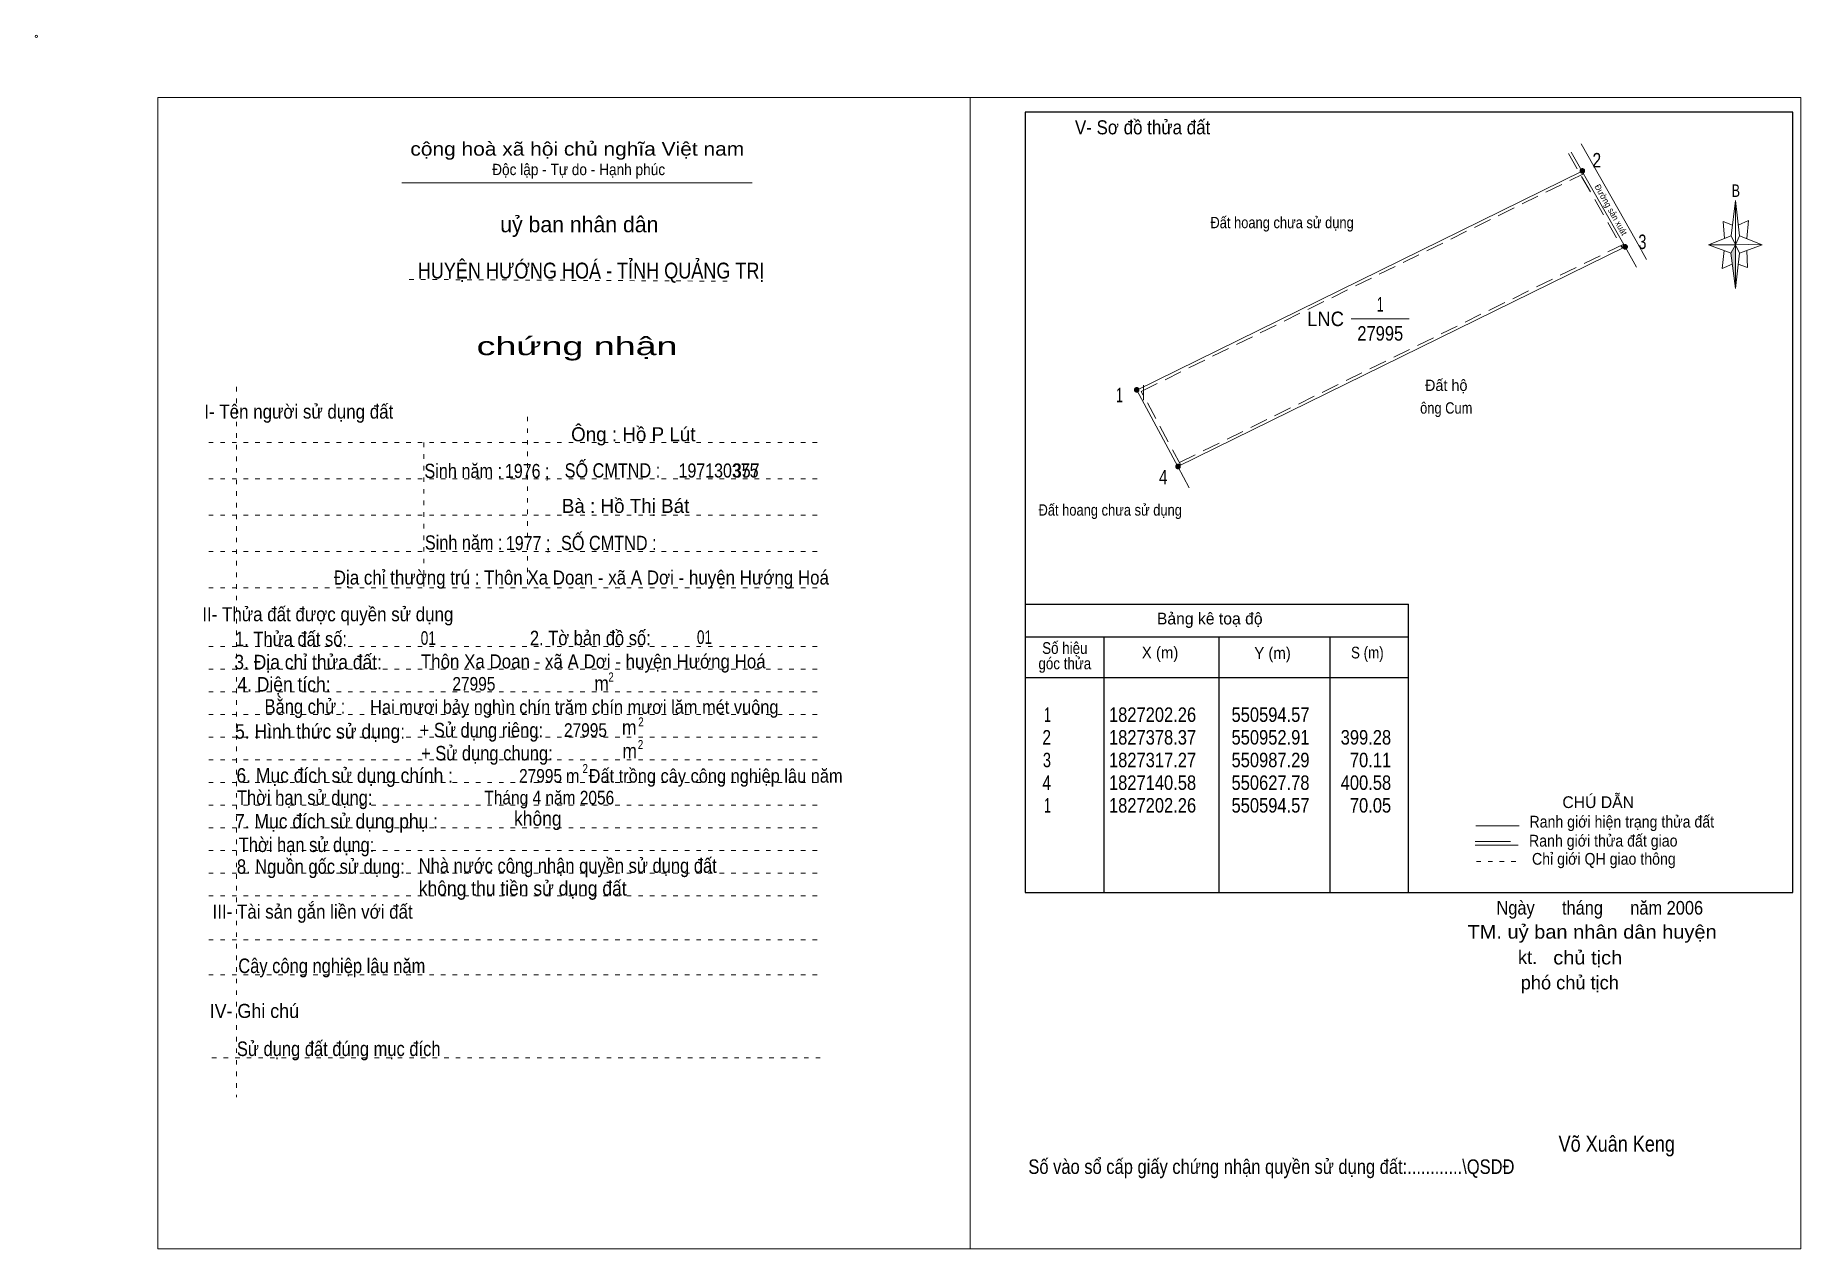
# Model space of a CAD drawing. Header units: centimetres. Extents: x -1.6 to 37.4, y -1.3 to 25.5.
import ezdxf
from ezdxf.enums import TextEntityAlignment as Align

# ---------------------------------------------------------------- set-up
doc = ezdxf.new("R2010")
doc.units = ezdxf.units.CM
doc.header["$LTSCALE"] = 0.13
for name, pattern in [('DOTTED', [1.5, 0.3, -1.2]), ('LONG_DASHED', [7.5, 6, -1.5]), ('MEDIUM_DASHED', [4.5, 3, -1.5])]:
    doc.linetypes.add(name, pattern=pattern)
for name, color, linetype, lineweight in [('1', 7, 'DOTTED', 13), ('10', 7, 'Continuous', 13), ('2', 7, 'Continuous', 25), ('3', 7, 'Continuous', 13), ('30', 7, 'Continuous', 13), ('32', 7, 'LONG_DASHED', 13), ('33', 7, 'Continuous', 13), ('35', 7, 'Continuous', 13), ('63', 7, 'Continuous', 13)]:
    doc.layers.add(name, color=color, linetype=linetype, lineweight=lineweight)
doc.layers.add('4', color=7, linetype='Continuous')

msp = doc.modelspace()

# ---------------------------------------------------------------- hatches: boundary and pattern name
at = {"layer": '30'}
msp.add_hatch(color=256, dxfattribs=at).paths.add_polyline_path([(35.91, 20.87), (35.91, 19.91), (35.81, 20.69)])
at = {"layer": '32'}
for points in [[(32.5865, 22.5041, 1), (32.4865, 22.5041, 1)], [(33.5293, 20.8286, 1), (33.4293, 20.8286, 1)], [(22.7598, 17.6747, 1), (22.6598, 17.6747, 1)], [(23.6705, 15.9832, 1), (23.5705, 15.9832, 1)]]:
    msp.add_hatch(color=256, dxfattribs=at).paths.add_polyline_path(points)

# ---------------------------------------------------------------- linework, layer by layer
at = {"layer": '1', "linetype": 'Continuous'}
msp.add_line((6.51, 22.24), (14.23, 22.24), dxfattribs=at)
at = {"layer": '1'}
for p, q in [((6.67, 20.11), (13.82, 20.07)), ((2.86, 17.74), (2.86, 2.07)), ((9.28, 17.08), (9.28, 13.31)), ((2.25, 16.51), (15.75, 16.51)), ((6.99, 16.51), (6.99, 13.31)), ((2.25, 15.71), (15.75, 15.71)), ((2.25, 14.91), (15.75, 14.91)), ((2.25, 14.11), (15.75, 14.11)), ((2.25, 13.31), (15.75, 13.31)), ((2.25, 12.01), (15.75, 12.01)), ((2.25, 11.51), (15.75, 11.51)), ((2.25, 11.01), (15.75, 11.01)), ((2.25, 10.51), (15.75, 10.51)), ((2.25, 10.01), (15.75, 10.01)), ((2.25, 9.51), (15.75, 9.51)), ((2.25, 9.01), (15.75, 9.01)), ((2.25, 8.51), (15.75, 8.51)), ((2.25, 8.01), (15.75, 8.01)), ((2.25, 7.51), (15.75, 7.51)), ((2.25, 7.01), (15.75, 7.01)), ((2.25, 6.51), (15.75, 6.51)), ((2.25, 5.54), (15.75, 5.54)), ((2.25, 4.77), (15.75, 4.77)), ((2.32, 2.94), (15.82, 2.94))]:
    msp.add_line(p, q, dxfattribs=at)
at = {"layer": '10', "linetype": 'MEDIUM_DASHED'}
for p, q in [((32.23, 22.89), (33.42, 20.8)), ((33.45, 20.89), (23.59, 16.04))]:
    msp.add_line(p, q, dxfattribs=at)
at = {"layer": '10'}
for p, q in [((33.73, 20.38), (33.48, 20.83)), ((23.62, 15.98), (23.87, 15.51))]:
    msp.add_line(p, q, dxfattribs=at)
for points in [[(33.95, 20.55), (33.72, 20.96), (32.51, 23.1)], [(32.29, 22.92), (33.48, 20.83), (23.62, 15.98)], [(23.62, 15.98), (22.71, 17.67), (32.53, 22.5)]]:
    msp.add_lwpolyline(points, dxfattribs=at)
at = {"layer": '10', "linetype": 'MEDIUM_DASHED'}
msp.add_lwpolyline([(23.68, 16.01), (22.81, 17.64), (32.56, 22.44)], dxfattribs=at)
at = {"layer": '10'}
msp.add_circle((-1.55, 25.47), 0.025, dxfattribs=at)
at = {"layer": '2'}
for p, q in [((20.25, 12.95), (28.7, 12.95)), ((28.7, 6.59), (28.7, 12.95)), ((20.25, 12.23), (28.7, 12.23)), ((21.99, 6.59), (21.99, 12.23)), ((24.53, 10.89), (24.53, 12.23)), ((26.97, 12.23), (26.97, 6.59)), ((20.25, 11.33), (28.7, 11.33))]:
    msp.add_line(p, q, dxfattribs=at)
msp.add_lwpolyline([(37.18, 23.8), (20.25, 23.8), (20.25, 6.59), (37.18, 6.59)], close=True, dxfattribs=at)
msp.add_lwpolyline([(24.53, 6.59), (24.53, 10.39), (24.53, 10.89)], dxfattribs=at)
at = {"layer": '3'}
msp.add_line((19.04, 24.12), (19.04, -1.27), dxfattribs=at)
for points in [[(19.04, 24.12), (1.13, 24.12), (1.13, -1.27), (19.04, -1.27)], [(19.04, -1.27), (37.35, -1.27), (37.35, 24.12), (19.04, 24.12)]]:
    msp.add_lwpolyline(points, dxfattribs=at)
at = {"layer": '30'}
for p, q in [((35.82, 21.07), (35.91, 21.85)), ((36, 21.07), (36.5, 20.87)), ((35.82, 20.69), (35.32, 20.87)), ((36, 20.69), (35.91, 19.91)), ((36.16, 20.75), (36.18, 20.37)), ((36.18, 20.37), (35.97, 20.45))]:
    msp.add_line(p, q, dxfattribs=at)
for points in [[(35.91, 21.85), (36, 21.07), (35.91, 20.87)], [(35.91, 20.87), (35.32, 20.87), (35.82, 21.07), (36, 20.69), (36.5, 20.87), (35.91, 20.89)], [(35.91, 20.87), (35.91, 19.91), (35.81, 20.69)]]:
    msp.add_lwpolyline(points, close=True, dxfattribs=at)
for points in [[(35.97, 21.31), (36.2, 21.41), (36.16, 21.01)], [(35.91, 20.87), (35.82, 21.07), (35.32, 20.87)], [(35.85, 21.31), (35.64, 21.39), (35.67, 21.01)], [(35.66, 20.75), (35.62, 20.35), (35.84, 20.45)], [(35.91, 20.87), (36, 20.69), (36.5, 20.87)]]:
    msp.add_lwpolyline(points, dxfattribs=at)
at = {"layer": '32'}
for centre in [(32.5365, 22.5041), (33.4793, 20.8286), (22.7098, 17.6747), (23.6205, 15.9832)]:
    msp.add_circle(centre, 0.05, dxfattribs=at)
at = {"layer": '33'}
msp.add_line((27.44, 19.24), (28.72, 19.24), dxfattribs=at)
at = {"layer": '35'}
for p, q in [((30.19, 8.06), (31.14, 8.06)), ((30.17, 7.63), (31.12, 7.63))]:
    msp.add_line(p, q, dxfattribs=at)
at = {"layer": '35', "linetype": 'LONG_DASHED'}
msp.add_line((30.17, 7.71), (31.12, 7.71), dxfattribs=at)
at = {"layer": '35', "linetype": 'DOTTED'}
msp.add_line((30.2, 7.27), (31.19, 7.27), dxfattribs=at)
at = {"layer": '63'}
msp.add_line((22.86, 17.45), (22.86, 17.78), dxfattribs=at)

# ---------------------------------------------------------------- texts
at = {"layer": '1'}
for s, height, width, p in [('V- Sơ đồ thửa đất', 0.31, 0.9, (22.84, 23.31)), ('cộng hoà xã hội chủ nghĩa Việt nam', 0.3, 1.15, (10.375, 22.84)), ('Độc lập - Tự do - Hạnh phúc', 0.25, 0.9, (10.405, 22.41)), ('chứng nhận', 0.4, 1.55, (10.37, 18.44)), ('I- Tên người sử dụng đất', 0.31, 0.9, (4.235, 17.04)), ('II- Thửa đất được quyền sử dụng', 0.31, 0.9, (4.875, 12.57)), ('III- Tài sản gắn liền với đất', 0.31, 0.9, (4.54, 6.01)), ('IV- Ghi chú', 0.31, 0.95, (3.255, 3.82))]:
    msp.add_text(s, height=height, dxfattribs=dict(at, width=width)).set_placement(p, align=Align.CENTER)
msp.add_text('uỷ ban nhân dân', height=0.35, dxfattribs=at).set_placement((10.42, 21.15), align=Align.CENTER)
at = {"layer": '10', "width": 0.95}
msp.add_text('Đường sản xuát', height=0.1371, rotation=299.366, dxfattribs=at).set_placement((33.1062, 21.6136), align=Align.CENTER)
at = {"layer": '10'}
for s, height, width, p in [('Đất hoang chưa sử dụng ', 0.25, 0.85, (25.955, 21.24)), ('Đất hộ', 0.25, 0.95, (29.535, 17.65)), ('ông Cum', 0.25, 0.85, (29.535, 17.15)), ('Sinh năm :', 0.3149, 0.85, (7.86, 15.73)), ('1976 ;', 0.31, 0.85, (9.27, 15.73)), ('SỐ CMTND :', 0.3149, 0.85, (11.15, 15.74)), ('197130375', 0.31, 0.85, (13.49, 15.74)), ('Đất hoang chưa sử dụng ', 0.25, 0.85, (22.165, 14.9)), ('Sinh năm :', 0.3149, 0.85, (7.87, 14.15)), ('1977 ;', 0.31, 0.85, (9.29, 14.14)), ('SỐ CMTND :', 0.3149, 0.85, (11.07, 14.14)), ('Địa chỉ thường trú : Thôn Xa Doan - xã A Dơi - huyện Hướng Hoá', 0.31, 0.9, (10.465, 13.38)), ('01', 0.3, 0.75, (7.09, 12.05)), ('01', 0.3, 0.75, (13.18, 12.07)), (' Thôn Xa Doan - xã A Dơi - huyện Hướng Hoá', 0.31, 0.9, (10.675, 11.53)), ('27995', 0.3, 0.85, (8.095, 11.04)), ('Hai mươi bảy nghìn chín trăm chín mươi lăm mét vuông ', 0.3, 0.9, (10.36, 10.53)), ('27995', 0.3, 0.85, (10.555, 10.02)), ('m  Đất trồng cây công nghiệp lâu năm ', 0.3, 0.9, (13.225, 9.01)), ('27995', 0.3, 0.85, (9.565, 9.01)), ('Tháng 4 năm 2056 ', 0.3, 0.85, (9.805, 8.53)), ('Ngày      tháng      năm 2006', 0.3, 0.9, (32.92, 6.1)), ('TM. uỷ ban nhân dân huyện', 0.3, 1.1, (32.75, 5.57)), ('chủ tịch', 0.3, 1.1, (32.655, 5)), ('Võ Xuân Keng ', 0.35, 0.85, (33.35, 0.87))]:
    msp.add_text(s, height=height, dxfattribs=dict(at, width=width)).set_placement(p, align=Align.CENTER)
for s, height, p in [('Ông : Hồ P Lút', 0.31, (11.61, 16.54)), ('Bà : Hồ Thị Bát', 0.31, (11.44, 14.96)), ('kt.  ', 0.3, (31.44, 5.01)), ('phó chủ tịch ', 0.3, (32.315, 4.45))]:
    msp.add_text(s, height=height, dxfattribs=at).set_placement(p, align=Align.CENTER)
at = {"layer": '2'}
for s, height, width, p in [('HUYỆN HƯỚNG HOÁ - TỈNH QUẢNG TRỊ', 0.35, 0.85, (10.68, 20.13)), ('Số hiệu', 0.2591, 0.85, (21.125, 11.85)), ('3. Địa chỉ thửa đất:', 0.32, 0.9, (4.44, 11.51)), ('góc thửa', 0.2591, 0.85, (21.125, 11.51)), ('X (m)', 0.2591, 0.95, (23.225, 11.75)), ('Y (m)', 0.2591, 0.95, (25.705, 11.74)), ('S (m)', 0.2591, 0.85, (27.795, 11.75)), ('Số vào sổ cấp giấy chứng nhận quyền sử dụng đất:............\\QSDĐ', 0.32, 0.85, (25.68, 0.38))]:
    msp.add_text(s, height=height, dxfattribs=dict(at, width=width)).set_placement(p, align=Align.CENTER)
msp.add_text('Bảng kê toạ độ', height=0.2591, dxfattribs=at).set_placement((24.32, 12.5), align=Align.CENTER)
for s, height, width, p in [('1. Thửa đất số:', 0.32, 0.85, (2.83, 12.02)), ('2. Tờ bản đồ số:', 0.32, 0.85, (9.33, 12.04)), ('4. Diện tích:', 0.32, 0.9, (2.88, 11.02)), ('m', 0.32, 0.9, (10.75, 11.04)), ('2', 0.2, 0.8, (11.06, 11.24)), ('Bằng chử :', 0.32, 0.85, (3.48, 10.53)), ('5. Hình thức sử dụng:', 0.32, 0.9, (2.83, 9.98)), ('+ Sử dụng riêng:', 0.32, 0.85, (6.9, 10.01)), ('m', 0.32, 0.9, (11.36, 10.07)), ('2', 0.2, 0.8, (11.72, 10.25)), ('+ Sử dụng chung:', 0.32, 0.85, (6.93, 9.5)), ('m', 0.32, 0.9, (11.37, 9.55)), ('2', 0.2, 0.8, (11.71, 9.75)), ('6. Mục đích sử dụng chính : ', 0.32, 0.9, (2.86, 9.01)), ('2', 0.2, 0.8, (10.49, 9.22)), ('Thời hạn sử dụng: ', 0.32, 0.85, (2.87, 8.52)), ('7. Mục đích sử dụng phụ : ', 0.32, 0.9, (2.83, 8)), ('không', 0.32, 0.9, (8.98, 8.06)), ('Thời hạn sử dụng: ', 0.32, 0.85, (2.91, 7.48)), ('8. Nguồn gốc sử dụng: ', 0.32, 0.85, (2.87, 7)), ('Nhà nước công nhận quyền sử dụng đất  ', 0.32, 0.85, (6.88, 7.02)), ('không thu tiền sử dụng đất', 0.32, 0.9, (6.88, 6.52)), ('Cây công nghiệp lâu năm', 0.32, 0.85, (2.9, 4.81)), ('Sử dụng đất đúng mục đích', 0.32, 0.85, (2.87, 2.98))]:
    msp.add_text(s, height=height, dxfattribs=dict(at, width=width)).set_placement(p)
at = {"layer": '30', "width": 0.75}
msp.add_text('B', height=0.2756, dxfattribs=at).set_placement((35.92, 21.93), align=Align.CENTER)
at = {"layer": '30'}
for s, width, p in [('1', 0.65, (20.82, 10.35)), ('1827202.26', 0.85, (24.02, 10.35)), ('550594.57', 0.85, (26.52, 10.35)), ('550594.57', 0.85, (26.52, 10.35)), ('2', 0.8, (20.82, 9.85)), ('1827378.37', 0.85, (24.02, 9.85)), ('550952.91', 0.85, (26.52, 9.85)), ('399.28', 0.85, (28.32, 9.85)), ('3', 0.75, (20.82, 9.35)), ('1827317.27', 0.85, (24.02, 9.35)), ('550987.29', 0.85, (26.52, 9.35)), ('70.11', 0.85, (28.32, 9.35)), ('4', 0.8, (20.82, 8.85)), ('1827140.58', 0.85, (24.02, 8.85)), ('550627.78', 0.85, (26.52, 8.85)), ('400.58', 0.85, (28.32, 8.85)), ('1', 0.65, (20.82, 8.35)), ('1827202.26', 0.85, (24.02, 8.35)), ('550594.57', 0.85, (26.52, 8.35)), ('70.05', 0.85, (28.32, 8.35))]:
    msp.add_text(s, height=0.32, dxfattribs=dict(at, width=width)).set_placement(p, align=Align.RIGHT)
at = {"layer": '32'}
for s, width, p in [('2', 0.8, (32.855, 22.58)), ('3', 0.75, (33.86, 20.78)), ('1', 0.65, (22.33, 17.4)), ('4', 0.8, (23.295, 15.59))]:
    msp.add_text(s, height=0.32, dxfattribs=dict(at, width=width)).set_placement(p, align=Align.CENTER)
at = {"layer": '33'}
for s, width, p in [('1', 0.65, (28.08, 19.4)), ('27995', 0.85, (28.08, 18.76))]:
    msp.add_text(s, height=0.32, dxfattribs=dict(at, width=width)).set_placement(p, align=Align.CENTER)
at = {"layer": '33', "width": 0.95}
msp.add_text('LNC', height=0.32, dxfattribs=at).set_placement((27.28, 19.08), align=Align.RIGHT)
at = {"layer": '35'}
msp.add_text('CHÚ DẪN', height=0.2591, dxfattribs=at).set_placement((32.885, 8.45), align=Align.CENTER)
at = {"layer": '35', "width": 0.9}
for s, p in [('Ranh giới hiện trạng thửa đất', (33.405, 8.02)), ('Ranh giới thửa đất giao ', (33.04, 7.6)), ('Chỉ giới QH giao thông', (33.01, 7.2))]:
    msp.add_text(s, height=0.2591, dxfattribs=at).set_placement(p, align=Align.CENTER)
at = {"layer": '4', "width": 0.85}
msp.add_text('357', height=0.31, dxfattribs=at).set_placement((14.1, 15.74), align=Align.CENTER)

doc.saveas('drawing.dxf')
